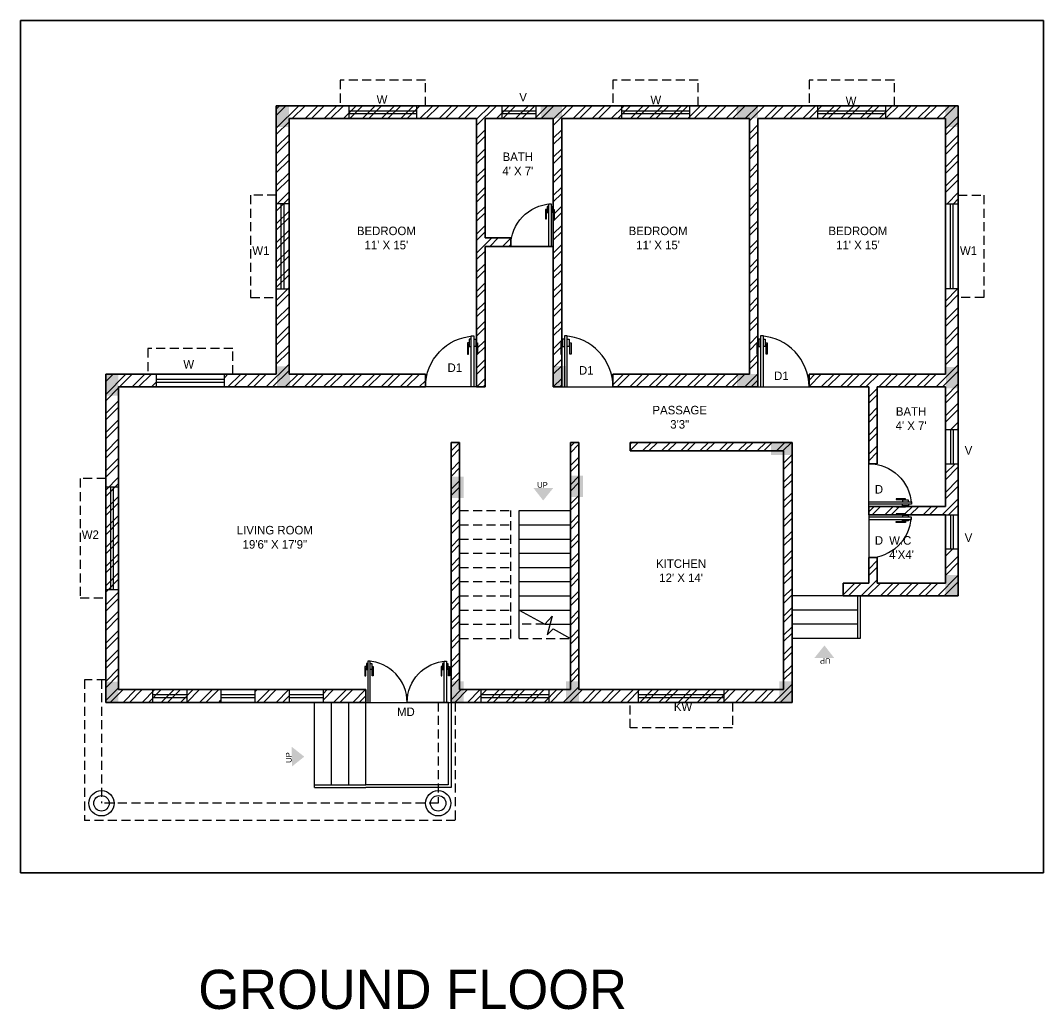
# Model space of a CAD drawing. Header units: inches. Extents: x -1003 to 1910, y -243 to 1381.
# Drawn here: x 180 to 900, y 36 to 732 of the extents above; entities that cross this region are included whole.
import ezdxf

# ---------------------------------------------------------------- set-up
doc = ezdxf.new("R2010")
doc.units = ezdxf.units.IN
doc.linetypes.add('HIDDEN', pattern=[9.525, 6.35, -3.175])
doc.layers.add('1. WALL', color=7, linetype='Continuous', lineweight=35)
for name, color, linetype in [('10. PORCH', 101, 'HIDDEN'), ('2. DOORS', 10, 'Continuous'), ('3. WINDOW', 4, 'Continuous'), ('4. CHAJJA', 220, 'HIDDEN'), ('5.HATCHING', 8, 'Continuous'), ('6. COLUMN', 1, 'Continuous'), ('8. TEXT', 3, 'Continuous'), ('9. STAIRS', 161, 'Continuous')]:
    doc.layers.add(name, color=color, linetype=linetype)
doc.styles.add('Annotative', font='txt')

# ---------------------------------------------------------------- blocks, each defined once
blk = doc.blocks.new('WINDOWS_SMALL')
at = {"layer": '3. WINDOW', "color": 170}
for p, q in [((-24, 5.5), (24, 5.5)), ((-24, 3.5), (24, 3.5))]:
    blk.add_line(p, q, dxfattribs=at)
at = {"layer": '3. WINDOW'}
blk.add_lwpolyline([(-24, 0), (24, 0), (24, 9), (-24, 9)], close=True, dxfattribs=at)
at = {"layer": '4. CHAJJA'}
blk.add_lwpolyline([(30, 9), (30, 27), (-30, 27), (-30, 9)], dxfattribs=at)
blk = doc.blocks.new('WINDOW 2')
at = {"layer": '3. WINDOW', "color": 170}
for p, q in [((0, 5.5), (60, 5.5)), ((0, 3.5), (60, 3.5))]:
    blk.add_line(p, q, dxfattribs=at)
at = {"layer": '3. WINDOW'}
blk.add_lwpolyline([(0, 0), (60, 0), (60, 9), (0, 9)], close=True, dxfattribs=at)
at = {"layer": '4. CHAJJA'}
blk.add_lwpolyline([(66, 9), (66, 27), (-6, 27), (-6, 9)], dxfattribs=at)
blk = doc.blocks.new('WINDOWS_1 (Medium)')
at = {"layer": '4. CHAJJA'}
blk.add_blockref('WINDOW 2', (-30, 0), dxfattribs=at)
blk = doc.blocks.new('WINDOW 3')
at = {"layer": '3. WINDOW', "color": 170}
for p, q in [((0, 5.5), (72, 5.5)), ((0, 3.5), (72, 3.5))]:
    blk.add_line(p, q, dxfattribs=at)
at = {"layer": '3. WINDOW'}
blk.add_lwpolyline([(0, 0), (72, 0), (72, 9), (0, 9)], close=True, dxfattribs=at)
at = {"layer": '4. CHAJJA'}
blk.add_lwpolyline([(78, 9), (78, 27), (-6, 27), (-6, 9)], dxfattribs=at)
blk = doc.blocks.new('WINDOWS_LARGE')
at = {"layer": '4. CHAJJA'}
blk.add_blockref('WINDOW 3', (-36, 0), dxfattribs=at)
blk = doc.blocks.new('GLASS')
at = {"layer": '3. WINDOW'}
for p, q in [((-12, 5.5), (-12, -3.5)), ((-12, 2), (12, 2)), ((-12, 0), (12, 0)), ((12, 5.5), (12, -3.5))]:
    blk.add_line(p, q, dxfattribs=at)
blk = doc.blocks.new('VENTILATOR')
at = {"layer": '3. WINDOW', "color": 5}
for p, q in [((-12, -3.5), (-12, 5.5)), ((-12, 2), (12, 2)), ((-12, 0), (12, 0)), ((12, -3.5), (12, 5.5))]:
    blk.add_line(p, q, dxfattribs=at)
blk = doc.blocks.new('DOOR')
at = {"layer": '2. DOORS'}
for p, q in [((3.85, 36), (1.85, 36)), ((1.85, 36), (1.85, 0)), ((3.85, 0), (3.85, 36)), ((0.56, 31.09), (-0.76, 31.09)), ((-0.76, 31.09), (-0.76, 23.11)), ((0, 23.11), (0, 30.18)), ((0, 30.18), (0.56, 30.18)), ((1.85, 33.69), (0.56, 33.69)), ((0.56, 33.69), (0.56, 28.49)), ((1.85, 33.69), (1.85, 33.31)), ((3.85, 33.69), (5.15, 33.69)), ((5.15, 33.69), (5.15, 28.49)), ((5.15, 31.09), (6.47, 31.09)), ((5.71, 30.18), (5.15, 30.18)), ((5.71, 23.11), (5.71, 30.18)), ((6.47, 31.09), (6.47, 23.11)), ((-0.76, 23.11), (-0.76, 23.11)), ((-0.76, 23.11), (0, 23.11)), ((0.56, 28.49), (1.85, 28.49)), ((5.15, 28.49), (3.85, 28.49)), ((6.47, 23.11), (5.71, 23.11)), ((6.47, 23.11), (6.47, 23.11)), ((0, 0), (36, 0)), ((1.85, 0), (3.85, 0))]:
    blk.add_line(p, q, dxfattribs=at)
blk.add_arc((0, 0), 36, 0, 87.04866, dxfattribs=at)

msp = doc.modelspace()

# ---------------------------------------------------------------- hatches: boundary and pattern name
at = {"layer": '5.HATCHING'}
h = msp.add_hatch(dxfattribs=at)
h.set_pattern_fill('ANSI32', color=256)
h.paths.add_polyline_path([(368.9, 543.063), (359.9, 543.063), (359.9, 483.063), (323.437, 483.063), (323.437, 474.063), (464.9, 474.063), (464.9, 483.063), (368.9, 483.063)])
h.paths.add_polyline_path([(275.437, 483.063), (239.9, 483.063), (239.9, 403.563), (248.9, 403.563), (248.9, 474.063), (275.437, 474.063)])
h.paths.add_polyline_path([(248.9, 403.563), (239.9, 403.563), (239.9, 252.063), (320.9, 252.063), (320.9, 261.063), (248.9, 261.063)])
h.paths.add_polyline_path([(368.9, 261.063), (344.9, 261.063), (344.9, 252.063), (368.9, 252.063)])
h.paths.add_polyline_path([(422.9, 261.063), (392.9, 261.063), (392.9, 252.063), (422.9, 252.063)])
h.paths.add_polyline_path([(722.9, 327.063), (722.9, 336.063), (722.9, 435.063), (608.9, 435.063), (608.9, 429.063), (716.9, 429.063), (716.9, 261.063), (572.9, 261.063), (572.9, 435.063), (566.9, 435.063), (566.9, 261.063), (488.9, 261.063), (488.9, 435.063), (482.9, 435.063), (482.9, 252.063), (722.9, 252.063)])
h.paths.add_polyline_path([(839.9, 360.063), (830.9, 360.063), (830.9, 336.063), (782.9, 336.063), (782.9, 354.063), (776.9, 354.063), (776.9, 336.063), (758.9, 336.063), (758.9, 327.063), (839.9, 327.063)])
h.paths.add_polyline_path([(839.9, 420.063), (830.9, 420.063), (830.9, 390.063), (802.811, 390.063), (802.811, 389.43), (796.161, 389.43), (796.161, 390.063), (776.9, 390.063), (776.9, 384.063), (796.161, 384.063), (796.161, 384.696), (802.811, 384.696), (802.811, 384.063), (830.9, 384.063), (839.9, 384.063)])
h.paths.add_polyline_path([(839.9, 543.063), (830.9, 543.063), (830.9, 483.063), (734.9, 483.063), (734.9, 474.063), (776.9, 474.063), (776.9, 420.063), (782.9, 420.063), (782.9, 474.063), (830.9, 474.063), (830.9, 444.063), (839.9, 444.063)])
h.paths.add_polyline_path([(839.9, 672.063), (788.9, 672.063), (788.9, 663.063), (830.9, 663.063), (830.9, 603.063), (839.9, 603.063)])
h.paths.add_polyline_path([(788.9, 672.063), (359.9, 672.063), (359.9, 543.063), (368.9, 543.063), (368.9, 663.063), (500.9, 663.063), (500.9, 474.063), (506.9, 474.063), (506.9, 573.063), (524.9, 573.063), (524.9, 579.063), (506.9, 579.063), (506.9, 663.063), (554.9, 663.063), (554.9, 474.063), (560.9, 474.063), (560.9, 663.063), (692.9, 663.063), (692.9, 483.063), (596.9, 483.063), (596.9, 474.063), (698.9, 474.063), (698.9, 663.063), (788.9, 663.063)])
h.paths.add_polyline_path([(638.69, 244.563), (653.69, 244.563), (653.69, 253.563), (638.69, 253.563)], flags=9)
h = msp.add_hatch(dxfattribs=at)
h.set_pattern_fill('ANSI32', color=256)
h.paths.add_polyline_path([(410.9, 672.063), (359.9, 672.063), (359.9, 603.063), (368.9, 603.063), (368.9, 663.063), (410.9, 663.063)])
h = msp.add_hatch(color=1, dxfattribs=at)
h.dxf.hatch_style = 1
h.paths.add_polyline_path([(554.839, 402.95), (547.77, 402.95), (540.916, 402.95), (547.77, 394.178)])
h = msp.add_hatch(color=1, dxfattribs=at)
h.dxf.hatch_style = 1
h.paths.add_polyline_path([(738.656, 283.36), (745.725, 283.36), (752.579, 283.36), (745.725, 292.132)])
h = msp.add_hatch(color=1, dxfattribs=at)
h.dxf.hatch_style = 1
h.paths.add_polyline_path([(370.78, 220.835), (370.851, 213.766), (370.92, 206.912), (379.623, 213.855)])
at = {"layer": '6. COLUMN'}
h = msp.add_hatch(color=256, dxfattribs=at)
h.dxf.hatch_style = 1
h.paths.add_polyline_path([(359.868, 657.063), (368.868, 657.063), (368.868, 672.063), (359.868, 672.063)])
h = msp.add_hatch(color=256, dxfattribs=at)
h.dxf.hatch_style = 1
h.paths.add_polyline_path([(560.901, 663.155), (560.901, 672.155), (545.901, 672.155), (545.901, 663.155)])
h = msp.add_hatch(color=256, dxfattribs=at)
h.dxf.hatch_style = 1
h.paths.add_polyline_path([(698.901, 663.155), (698.901, 672.155), (683.901, 672.155), (683.901, 663.155)])
h = msp.add_hatch(color=256, dxfattribs=at)
h.dxf.hatch_style = 1
h.paths.add_polyline_path([(830.9, 657.063), (839.9, 657.063), (839.9, 672.063), (830.9, 672.063)])
h = msp.add_hatch(color=256, dxfattribs=at)
h.dxf.hatch_style = 1
h.paths.add_polyline_path([(239.868, 468.063), (248.868, 468.063), (248.868, 483.063), (239.868, 483.063)])
h = msp.add_hatch(color=256, dxfattribs=at)
h.dxf.hatch_style = 1
h.paths.add_polyline_path([(360.49, 473.586), (369.49, 473.586), (369.49, 488.586), (360.49, 488.586)])
h = msp.add_hatch(color=256, dxfattribs=at)
h.dxf.hatch_style = 1
h.paths.add_polyline_path([(554.868, 473.848), (563.868, 473.848), (563.868, 488.848), (554.868, 488.848)])
h = msp.add_hatch(color=256, dxfattribs=at)
h.dxf.hatch_style = 1
h.paths.add_polyline_path([(699.156, 474.172), (699.156, 483.172), (684.156, 483.172), (684.156, 474.172)])
h = msp.add_hatch(color=256, dxfattribs=at)
h.dxf.hatch_style = 1
h.paths.add_polyline_path([(831.198, 473.133), (840.198, 473.133), (840.198, 488.133), (831.198, 488.133)])
h = msp.add_hatch(color=256, dxfattribs=at)
h.dxf.hatch_style = 1
h.paths.add_polyline_path([(723.131, 426.259), (723.131, 435.259), (708.131, 435.259), (708.131, 426.259)])
h = msp.add_hatch(color=256, dxfattribs=at)
h.dxf.hatch_style = 1
h.paths.add_polyline_path([(482.868, 396.021), (491.868, 396.021), (491.868, 411.021), (482.868, 411.021)])
h = msp.add_hatch(color=256, dxfattribs=at)
h.dxf.hatch_style = 1
h.paths.add_polyline_path([(566.868, 396.635), (575.868, 396.635), (575.868, 411.635), (566.868, 411.635)])
h = msp.add_hatch(color=256, dxfattribs=at)
h.dxf.hatch_style = 1
h.paths.add_polyline_path([(830.687, 326.752), (839.687, 326.752), (839.687, 341.752), (830.687, 341.752)])
h = msp.add_hatch(color=256, dxfattribs=at)
h.dxf.hatch_style = 1
h.paths.add_polyline_path([(239.868, 251.74), (248.868, 251.74), (248.868, 266.74), (239.868, 266.74)])
h = msp.add_hatch(color=256, dxfattribs=at)
h.dxf.hatch_style = 1
h.paths.add_polyline_path([(482.868, 251.971), (491.868, 251.971), (491.868, 266.971), (482.868, 266.971)])
h = msp.add_hatch(color=256, dxfattribs=at)
h.dxf.hatch_style = 1
h.paths.add_polyline_path([(563.877, 251.89), (572.877, 251.89), (572.877, 266.89), (563.877, 266.89)])
h = msp.add_hatch(color=256, dxfattribs=at)
h.dxf.hatch_style = 1
h.paths.add_polyline_path([(713.985, 251.871), (722.985, 251.871), (722.985, 266.871), (713.985, 266.871)])

# ---------------------------------------------------------------- linework, layer by layer
at = {"color": 1}
for centre, radius in [((236.9, 181.029), 8.932), ((473.9, 181.029), 8.932), ((236.9, 181.029), 5.431), ((473.9, 181.029), 5.431)]:
    msp.add_circle(centre, radius, dxfattribs=at)
at = {"layer": '1. WALL', "color": 1}
for p, q in [((899.9, 732.063), (179.9, 732.063)), ((179.9, 732.063), (179.9, 132.063)), ((899.9, 132.063), (899.9, 732.063)), ((179.9, 132.063), (899.9, 132.063))]:
    msp.add_line(p, q, dxfattribs=at)
at = {"layer": '1. WALL'}
for p, q in [((839.9, 672.063), (359.9, 672.063)), ((359.9, 483.063), (359.9, 672.063)), ((839.9, 327.063), (839.9, 672.063)), ((368.9, 483.063), (368.9, 663.063)), ((500.9, 663.063), (368.9, 663.063)), ((500.9, 474.063), (500.9, 663.063)), ((554.9, 663.063), (506.9, 663.063)), ((506.9, 579.063), (506.9, 663.063)), ((554.9, 474.063), (554.9, 663.063)), ((560.9, 474.063), (560.9, 663.063)), ((692.9, 663.063), (560.9, 663.063)), ((692.9, 483.063), (692.9, 663.063)), ((830.9, 663.063), (698.9, 663.063)), ((698.9, 474.063), (698.9, 663.063)), ((830.9, 483.063), (830.9, 663.063)), ((524.9, 579.063), (506.9, 579.063)), ((524.9, 573.063), (524.9, 579.063)), ((506.9, 474.063), (506.9, 573.063)), ((554.9, 573.063), (506.9, 573.063)), ((239.9, 483.063), (239.9, 252.063)), ((359.9, 483.063), (239.9, 483.063)), ((464.9, 483.063), (368.9, 483.063)), ((464.9, 474.063), (464.9, 483.063)), ((596.9, 474.063), (596.9, 483.063)), ((692.9, 483.063), (596.9, 483.063)), ((830.9, 483.063), (734.9, 483.063)), ((734.9, 474.063), (734.9, 483.063)), ((248.9, 474.063), (248.9, 261.063)), ((464.9, 474.063), (248.9, 474.063)), ((506.9, 474.063), (500.9, 474.063)), ((560.9, 474.063), (554.9, 474.063)), ((698.9, 474.063), (596.9, 474.063)), ((776.9, 474.063), (734.9, 474.063)), ((776.9, 420.063), (776.9, 474.063)), ((830.9, 474.063), (782.9, 474.063)), ((782.9, 420.063), (782.9, 474.063)), ((830.9, 390.063), (830.9, 474.063)), ((482.9, 435.063), (482.9, 252.063)), ((488.9, 435.063), (482.9, 435.063)), ((488.9, 435.063), (488.9, 261.063)), ((566.9, 435.063), (566.9, 261.063)), ((566.9, 435.063), (572.9, 435.063)), ((572.9, 435.063), (572.9, 261.063)), ((608.9, 435.063), (608.9, 429.063)), ((608.9, 435.063), (722.9, 435.063)), ((722.9, 435.063), (722.9, 336.063)), ((608.9, 429.063), (716.9, 429.063)), ((716.9, 429.063), (716.9, 261.063)), ((782.9, 420.063), (776.9, 420.063)), ((830.9, 390.063), (776.9, 390.063)), ((776.9, 384.063), (776.9, 390.063)), ((830.9, 384.063), (776.9, 384.063)), ((830.9, 336.063), (830.9, 384.063)), ((776.9, 336.063), (776.9, 354.063)), ((782.9, 354.063), (776.9, 354.063)), ((782.9, 336.063), (782.9, 354.063)), ((722.9, 336.063), (722.9, 327.063)), ((776.9, 336.063), (758.9, 336.063)), ((758.9, 336.063), (758.9, 327.063)), ((830.9, 336.063), (782.9, 336.063)), ((722.9, 327.063), (722.9, 252.063)), ((839.9, 327.063), (758.9, 327.063)), ((248.9, 261.063), (422.9, 261.063)), ((422.9, 261.063), (422.9, 252.063)), ((488.9, 261.063), (566.9, 261.063)), ((572.9, 261.063), (716.9, 261.063)), ((239.9, 252.063), (422.9, 252.063)), ((482.9, 252.063), (722.9, 252.063))]:
    msp.add_line(p, q, dxfattribs=at)
at = {"layer": '10. PORCH'}
for p, q in [((224.9, 268.029), (224.9, 169.029)), ((239.9, 268.029), (224.9, 268.029)), ((236.9, 268.029), (236.9, 181.029)), ((473.9, 252.063), (473.9, 181.029)), ((482.9, 252.063), (482.9, 252.063)), ((482.9, 252.063), (485.9, 252.063)), ((485.9, 252.063), (485.9, 169.029)), ((473.9, 181.029), (236.9, 181.029)), ((485.9, 169.029), (224.9, 169.029))]:
    msp.add_line(p, q, dxfattribs=at)
at = {"layer": '3. WINDOW'}
for p, q in [((320.9, 261.063), (320.9, 252.063)), ((344.9, 261.063), (344.9, 252.063)), ((368.9, 261.063), (368.9, 252.063)), ((392.9, 261.063), (392.9, 252.063)), ((320.9, 257.563), (344.9, 257.563)), ((320.9, 255.563), (344.9, 255.563)), ((368.9, 257.563), (392.9, 257.563)), ((368.9, 255.563), (392.9, 255.563))]:
    msp.add_line(p, q, dxfattribs=at)
at = {"layer": '3. WINDOW', "color": 170}
for p, q in [((503.9, 257.563), (551.9, 257.563)), ((503.9, 255.563), (551.9, 255.563))]:
    msp.add_line(p, q, dxfattribs=at)
at = {"layer": '3. WINDOW'}
msp.add_lwpolyline([(503.9, 252.063), (551.9, 252.063), (551.9, 261.063), (503.9, 261.063)], close=True, dxfattribs=at)
at = {"layer": '9. STAIRS', "linetype": 'HIDDEN'}
for p, q in [((488.9, 387.063), (524.9, 387.063)), ((524.9, 297.063), (524.9, 387.063)), ((488.9, 377.063), (524.9, 377.063)), ((488.9, 367.063), (524.9, 367.063)), ((488.9, 367.063), (524.9, 367.063)), ((488.9, 357.063), (524.9, 357.063)), ((488.9, 357.063), (524.9, 357.063)), ((488.9, 347.063), (524.9, 347.063)), ((488.9, 337.063), (524.9, 337.063)), ((488.9, 327.063), (524.9, 327.063)), ((488.9, 317.063), (524.9, 317.063)), ((488.9, 307.063), (524.9, 307.063)), ((548.9, 307.063), (530.9, 307.063)), ((488.9, 297.063), (524.9, 297.063)), ((530.9, 297.063), (566.9, 297.063))]:
    msp.add_line(p, q, dxfattribs=at)
at = {"layer": '9. STAIRS'}
for p, q in [((530.9, 297.063), (530.9, 387.063)), ((530.9, 387.063), (566.9, 387.063)), ((530.9, 377.063), (566.9, 377.063)), ((530.9, 367.063), (566.9, 367.063)), ((530.9, 367.063), (566.9, 367.063)), ((530.9, 357.063), (566.9, 357.063)), ((530.9, 357.063), (566.9, 357.063)), ((530.9, 347.063), (566.9, 347.063)), ((530.9, 337.063), (566.9, 337.063)), ((530.9, 327.063), (566.9, 327.063)), ((758.9, 327.063), (722.9, 327.063)), ((770.9, 327.063), (770.9, 297.063)), ((530.9, 317.063), (566.9, 317.063)), ((530.9, 317.063), (548.9, 307.063)), ((768.9, 317.063), (722.9, 317.063)), ((548.9, 307.063), (554.009, 312.638)), ((554.009, 312.638), (550.53, 299.662)), ((548.9, 307.063), (566.9, 307.063)), ((550.53, 299.662), (554.887, 303.737)), ((554.887, 303.737), (566.9, 297.063)), ((768.9, 307.063), (722.9, 307.063)), ((770.9, 297.063), (722.9, 297.063)), ((386.9, 192.063), (386.9, 252.063)), ((398.9, 194.063), (398.9, 252.063)), ((410.9, 194.063), (410.9, 252.063)), ((422.9, 194.063), (422.9, 252.063)), ((422.9, 252.063), (482.9, 252.063)), ((482.9, 252.063), (482.9, 192.063)), ((386.9, 192.063), (422.9, 192.063)), ((482.9, 192.063), (422.9, 192.063))]:
    msp.add_line(p, q, dxfattribs=at)
at = {"layer": '9. STAIRS', "color": 1}
msp.add_line((768.9, 327.063), (768.9, 297.063), dxfattribs=at)
at = {"layer": '9. STAIRS', "color": 240, "true_color": 0xed1f24}
for p, q in [((480.9, 252.063), (480.9, 194.063)), ((386.9, 194.063), (422.9, 194.063)), ((480.9, 194.063), (422.9, 194.063))]:
    msp.add_line(p, q, dxfattribs=at)

# ---------------------------------------------------------------- block references
at = {"layer": '2. DOORS'}
for p, xscale, yscale, zscale in [((554.9, 573.063), -0.8333333333333334, 0.8333333333333334, 0.8333333333333334), ((422.9, 252.063), 0.8090744188812862, 0.8090744188812862, 0.8090744188812862), ((481.154, 252.063), -0.8090744188812862, 0.8090744188812862, 0.8090744188812862)]:
    msp.add_blockref('DOOR', p, dxfattribs=dict(at, xscale=xscale, yscale=yscale, zscale=zscale))
at = {"layer": '2. DOORS', "xscale": -1}
msp.add_blockref('DOOR', (500.9, 474.063), dxfattribs=at)
at = {"layer": '2. DOORS'}
for p in [(560.9, 474.063), (698.9, 474.063)]:
    msp.add_blockref('DOOR', p, dxfattribs=at)
at = {"layer": '2. DOORS', "yscale": 0.8333333333333334, "zscale": 0.8333333333333334, "rotation": 270}
for p, xscale in [((776.9, 390.063), -0.8333333333333334), ((776.9, 384.063), 0.8333333333333334)]:
    msp.add_blockref('DOOR', p, dxfattribs=dict(at, xscale=xscale))
at = {"layer": '3. WINDOW'}
for name, p in [('VENTILATOR', (530.9, 666.563)), ('GLASS', (284.9, 255.563))]:
    msp.add_blockref(name, p, dxfattribs=at)
at = {"layer": '3. WINDOW', "rotation": 270}
for p in [(834.4, 432.063), (834.4, 372.063)]:
    msp.add_blockref('VENTILATOR', p, dxfattribs=at)
at = {"layer": '4. CHAJJA'}
for p in [(434.9, 663.063), (626.9, 663.063), (764.9, 663.063), (299.437, 474.063)]:
    msp.add_blockref('WINDOWS_SMALL', p, dxfattribs=at)
at = {"layer": '4. CHAJJA', "rotation": 90}
for name, p in [('WINDOWS_1 (Medium)', (368.9, 573.063)), ('WINDOWS_LARGE', (248.9, 367.563))]:
    msp.add_blockref(name, p, dxfattribs=at)
at = {"layer": '4. CHAJJA', "xscale": -1}
for p, rotation in [((830.9, 573.063), 270), ((644.9, 261.063), 180)]:
    msp.add_blockref('WINDOWS_1 (Medium)', p, dxfattribs=dict(at, rotation=rotation))

# ---------------------------------------------------------------- texts
at = {"layer": '5.HATCHING', "color": 2, "true_color": 0xf1eb1f, "insert": (540.496, 407.103), "char_height": 4, "attachment_point": 1}
msp.add_mtext_dynamic_manual_height_columns('\\pxqc;UP', width=13.486, gutter_width=12.5, heights=[3.196], dxfattribs=at)
at = {"layer": '5.HATCHING', "color": 2, "true_color": 0xf1eb1f, "char_height": 4, "attachment_point": 1}
for insert, rotation in [((752.999, 279.207), 180), ((366.771, 206.45), 90.577847)]:
    msp.add_mtext_dynamic_manual_height_columns('\\pxqc;UP', width=13.486, gutter_width=12.5, heights=[3.196], dxfattribs=dict(at, insert=insert, rotation=rotation))
at = {"layer": '6. COLUMN', "insert": (791.273, 369.063), "char_height": 6, "attachment_point": 1}
msp.add_mtext_dynamic_manual_height_columns("{\\C2;\\c2092017;W.C\\P4'X4'}", width=28.83257, gutter_width=12.5, heights=[0], dxfattribs=at)
at = {"layer": '8. TEXT', "attachment_point": 1}
for s, width, gutter_width, insert, char_height in [('\\pxqc;W', 14.37258, 12.5, (427.165, 679.424), 6), ('\\pxqc;V', 14.37258, 12.5, (526.447, 681.05), 6), ('\\pxqc;W', 14.37258, 12.5, (619.856, 679.133), 6), ('\\pxqc;W', 14.37258, 12.5, (757.242, 678.502), 6), ('\\pxqc;W1', 14.37258, 12.5, (341.9, 573.063), 6), ('\\pxqc;W1', 14.37258, 12.5, (839.9, 573.063), 6), ('\\pxqc;W', 14.37258, 12.5, (291.131, 493.064), 6), ('\\pxqc;D1', 14.37258, 12.5, (478.395, 490.667), 6), ('\\pxqc;D1', 14.37258, 12.5, (570.868, 488.771), 6), ('\\pxqc;D1', 14.37258, 12.5, (708.199, 484.947), 6), ('\\pxqc;V', 14.37258, 12.5, (839.9, 432.461), 6), ('\\pxqc;D', 14.37258, 12.5, (776.9, 405.063), 6), ('\\pxqc;W2', 14.37258, 12.5, (221.9, 373.125), 6), ('\\pxqc;D', 14.37258, 12.5, (776.9, 369.063), 6), ('\\pxqc;V', 14.37258, 12.5, (839.9, 370.955), 6), ('\\pxqc;KW', 14.37258, 12.5, (639.004, 252.063), 6), ('\\pxqc;MD', 14.37258, 12.5, (443.956, 248.444), 6), ('\\pxql;GROUND FLOOR', 6444.04228, 138.127, (305.038, 63.881), 27.62541)]:
    msp.add_mtext_dynamic_manual_height_columns(s, width=width, gutter_width=gutter_width, heights=[0], dxfattribs=dict(at, insert=insert, char_height=char_height))
at = {"layer": '8. TEXT', "char_height": 6, "attachment_point": 1, "style": 'Annotative'}
for s, insert in [("\\pxqc;BATH\\P4' X 7'", (482.968, 639.128)), ("\\pxqc;BEDROOM\\P11' X 15'", (390.479, 586.962)), ("\\pxqc;BEDROOM\\P11' X 15'", (581.714, 586.962)), ("\\pxqc;BEDROOM\\P11' X 15'", (722.337, 586.962)), ('\\pxqc;PASSAGE\\P3\'3"', (596.9, 460.789)), ("\\pxqc;BATH\\P4' X 7'", (759.737, 459.836)), ('\\pxqc;LIVING ROOM\\P19\'6" X 17\'9"', (311.975, 376.292)), ("\\pxqc;KITCHEN\\P12' X 14'", (597.884, 352.762))]:
    msp.add_mtext_dynamic_manual_height_columns(s, width=93.88565, gutter_width=12.5, heights=[26.215], dxfattribs=dict(at, insert=insert))

doc.saveas('drawing.dxf')
